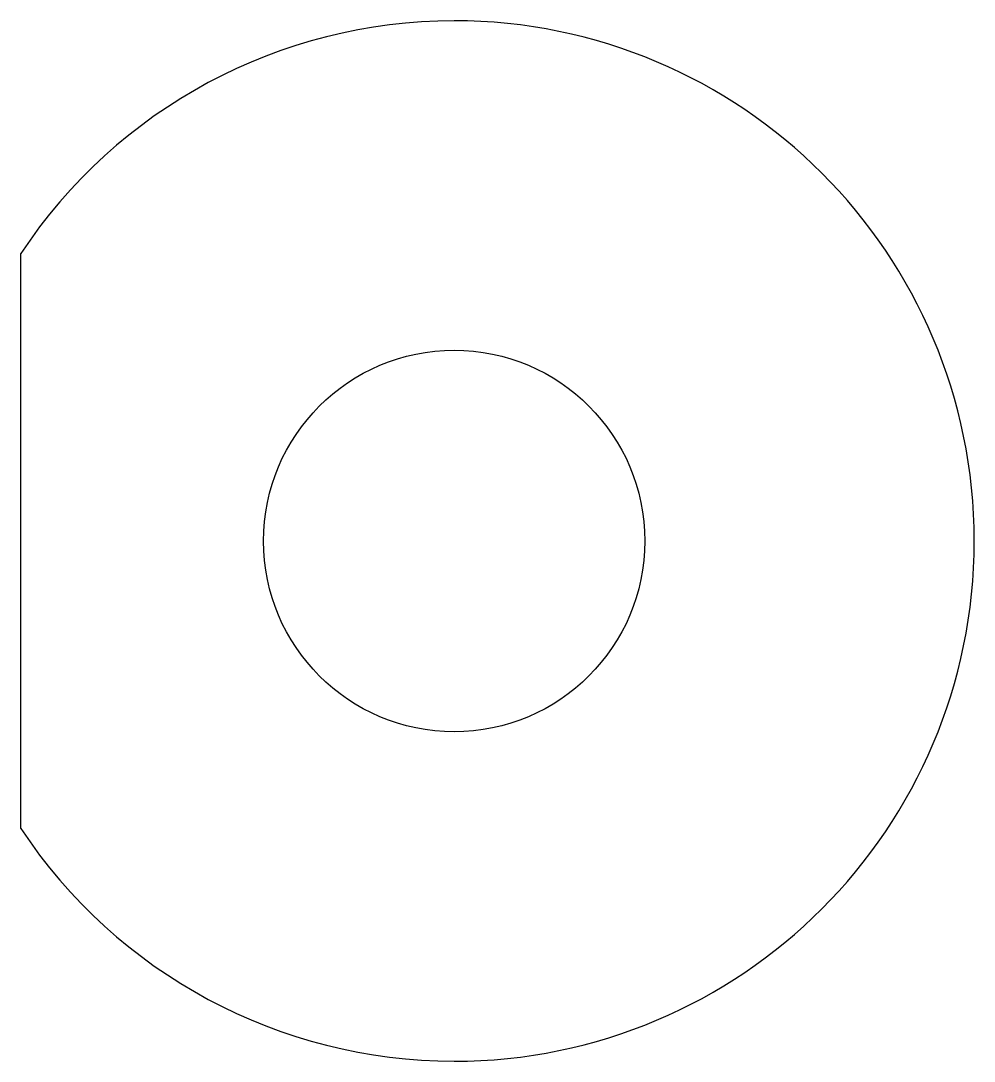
# Model space of a CAD drawing. Header units: millimetres. Extents: x 1.5 to 18, y 0 to 18.
import ezdxf

# ---------------------------------------------------------------- set-up
doc = ezdxf.new("R2010")
doc.units = ezdxf.units.MM

msp = doc.modelspace()

# ---------------------------------------------------------------- linework, layer by layer
msp.add_line((1.5, 4.025), (1.5, 13.975))
msp.add_circle((9, 9), 3.3)
for start, end in [(90, 146.4427), (0, 90), (270, 360), (213.5573, 270)]:
    msp.add_arc((9, 9), 9, start, end)

doc.saveas('drawing.dxf')
